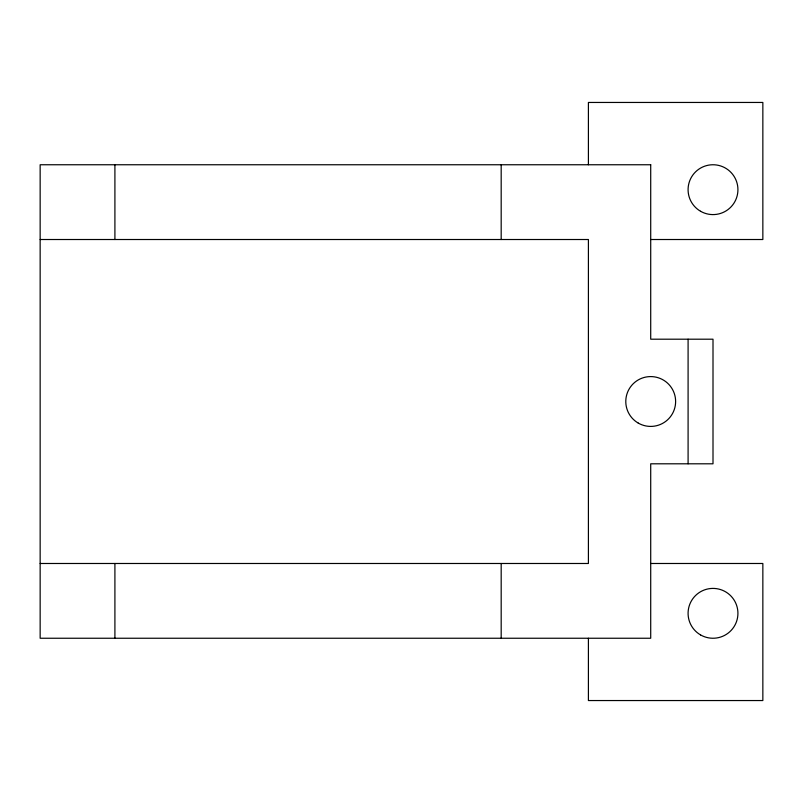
<?xml version="1.0" encoding="UTF-8"?>
<svg xmlns="http://www.w3.org/2000/svg" width="803" height="803" viewBox="0 0 803 803"><rect width="100%" height="100%" fill="white"/><g stroke="black" fill="none" stroke-linecap="round" stroke-linejoin="round"><path stroke-width="1.2" d="M40.15 239.515L588.408 239.515L588.408 563.485L40.15 563.485M650.711 239.515L762.85 239.515L762.85 102.453L588.408 102.453L588.408 164.756M650.711 563.485L762.85 563.485L762.85 700.547L588.408 700.547L588.408 638.244M688.091 339.197L688.091 463.803M501.182 164.756L501.182 239.515M501.182 563.485L501.182 638.244M114.909 164.756L114.909 239.515M114.909 563.485L114.909 638.244M650.711 164.756L40.15 164.756L40.15 638.244L650.711 638.244L650.711 463.803L713.004 463.803L713.004 339.197L650.711 339.197L650.711 164.756M700.547 634.912A24.923 24.923 0 0 0 737.927 613.321A24.923 24.923 0 0 0 700.547 591.741A24.923 24.923 0 0 0 700.547 634.912M700.547 211.259A24.923 24.923 0 0 0 737.927 189.679A24.923 24.923 0 0 0 700.547 168.088A24.923 24.923 0 0 0 700.547 211.259M638.244 423.081A24.923 24.923 0 0 0 675.624 401.5A24.923 24.923 0 0 0 638.244 379.919A24.923 24.923 0 0 0 638.244 423.081"/></g></svg>
